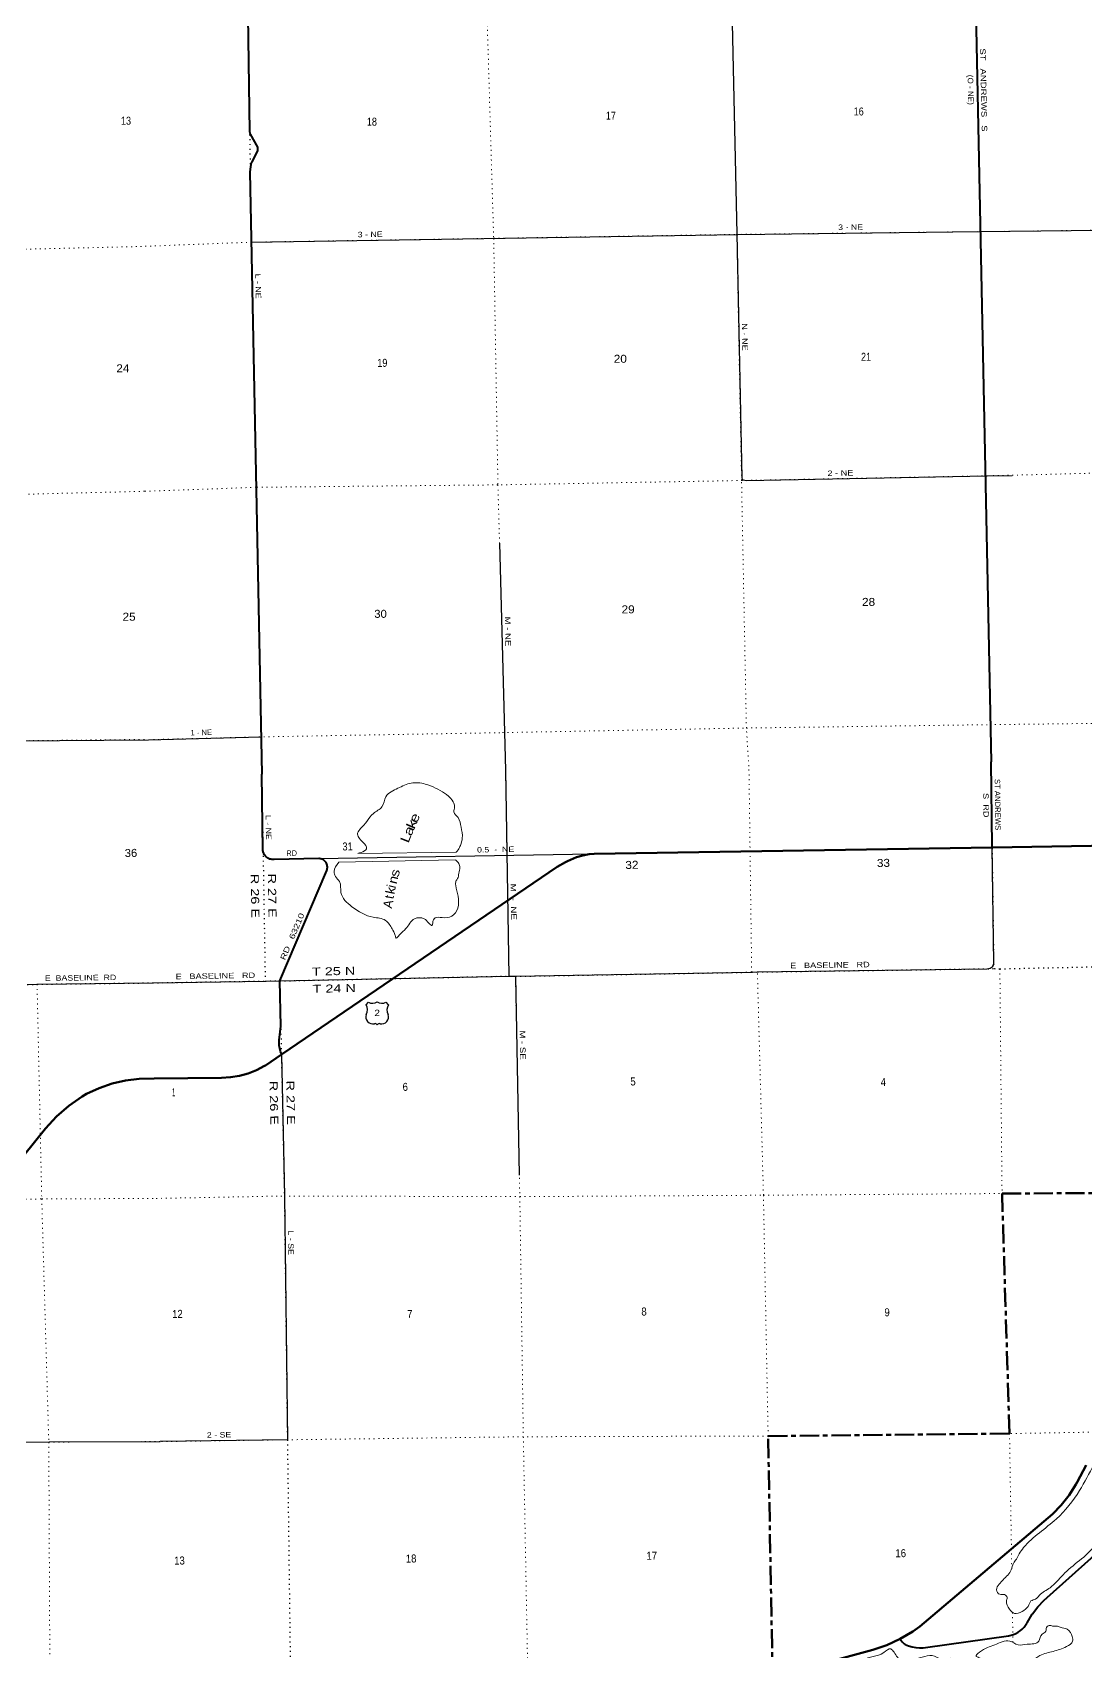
# Model space of a CAD drawing. Header units: feet. Extents: x 246606 to 497223, y 1368 to 189004.
# Drawn here: x 369617 to 392656, y 29791 to 65209 of the extents above; entities that cross this region are included whole.
import ezdxf
from ezdxf.enums import TextEntityAlignment as Align

# ---------------------------------------------------------------- set-up
doc = ezdxf.new("R2010")
doc.units = ezdxf.units.FT
doc.header["$LTSCALE"] = 70
doc.linetypes.add('DOTTED', pattern=[1.5, 0.3, -1.2])
doc.linetypes.add('LONG_DASH_SHORT_DASH', pattern=[9.9, 6, -1.2, 1.5, -1.2])
for name, color, linetype, lineweight in [('11', 7, 'LONG_DASH_SHORT_DASH', 60), ('16', 7, 'Continuous', 25), ('20', 7, 'Continuous', 70), ('23', 7, 'Continuous', 70), ('26', 7, 'Continuous', 40), ('29', 7, 'Continuous', 25), ('30', 7, 'Continuous', 25), ('39', 7, 'Continuous', 13), ('6', 7, 'DOTTED', 25), ('7', 7, 'DOTTED', 13)]:
    doc.layers.add(name, color=color, linetype=linetype, lineweight=lineweight)
doc.layers.add('27', color=7, linetype='Continuous')
doc.layers.add('41', color=7, linetype='Continuous')

msp = doc.modelspace()

# ---------------------------------------------------------------- linework, layer by layer
at = {"layer": '11'}
msp.add_lwpolyline([(372675.03, 18547.68), (375324.19, 18592.7), (375314.81, 23908.32), (380525.57, 24003.74), (380455.83, 29211.24), (385810.17, 29172.33), (385711.82, 34506.35), (390991.85, 34560.79), (390828.64, 39810.81), (396177.63, 39840.39), (396075.89, 44835.26), (401304.18, 44848.48), (401414.95, 44848.66), (403267.21, 44852.77)], dxfattribs=at)
at = {"layer": '16'}
for p, q in [((376916.85, 43938.07), (376968.16, 43996.83)), ((377159.92, 44002.8), (377159.64, 44002.6)), ((377352.01, 43996.92), (377403.4, 43938.07))]:
    msp.add_line(p, q, dxfattribs=at)
for centre, radius, start, end in [((376723.87, 43827.44), 222.05, 332.97043, 29.75871), ((377059.24, 44154.49), 182.07, 239.97227, 303.45418), ((377261.02, 44153.99), 181.52, 236.33975, 300.08743), ((377261.01, 44154.49), 182.07, 236.54582, 236.59441), ((377596.37, 43827.44), 222.05, 150.24129, 207.02957), ((377063.06, 43672.54), 151.42, 159.09177, 283.81923), ((377257.18, 43672.54), 151.42, 256.18077, 20.90823)]:
    msp.add_arc(centre, radius, start, end, dxfattribs=at)
for centre, major_axis, start_param, end_param in [((377118.4, 43473.72), (-19.56, 51.67), 4.95877769, 6.28318531), ((377201.85, 43473.72), (19.56, 51.67), 0, 1.32637542)]:
    msp.add_ellipse(centre, major_axis=major_axis, ratio=0.929097, start_param=start_param, end_param=end_param, dxfattribs=at)
at = {"layer": '20'}
for points in [[(390615.49, 47380.74), (393650.52, 47428.8), (394311.59, 47487.74), (394488.32, 47515.42), (401355.66, 48882.25), (401641.8, 48931.19), (401839.83, 48964.45), (402040.24, 48976.82), (402240.86, 48968.17), (402439.47, 48938.61), (402633.9, 48888.44), (402822.02, 48818.22), (402833.89, 48813.02), (403199.62, 48632.2)], [(375067.16, 42851.08), (381097.04, 46956.51), (381279.99, 47061.24), (381322.57, 47082.11), (381521.52, 47166.62), (381656.79, 47206.87), (381795.52, 47232.76), (381906.38, 47242.86), (390615.49, 47380.74)], [(372282.52, 42324.7), (373754.26, 42344.41), (373951.61, 42355.56), (374146.72, 42387.27), (374337.44, 42439.2), (374521.69, 42510.78), (374697.45, 42601.23), (374718.25, 42613.53), (375067.16, 42851.08)], [(364432.19, 39582.84), (367818.97, 39650.26), (368013.99, 39669.74), (368205.91, 39709.49), (368392.62, 39769.09), (368572.08, 39847.87), (368742.33, 39944.99), (368901.48, 40059.36), (369047.81, 40189.75), (369179.43, 40334.37), (369905.91, 41234.63), (370147.7, 41494.52), (370415.33, 41727.71), (370705.87, 41931.64), (370803.1, 41990.31), (371076.53, 42117.47), (371361.75, 42215.35), (371655.64, 42282.88), (371954.98, 42319.32), (372282.52, 42324.7)]]:
    msp.add_lwpolyline(points, dxfattribs=at)
at = {"layer": '23'}
for points in [[(388603.38, 30069.58), (388879.24, 30233.2), (389031.13, 30341.13), (391929.62, 32796.79), (392123.82, 32995.37), (392296.19, 33213.16), (392444.86, 33447.78), (392472.09, 33497.41), (392666.82, 33867.79)], [(385411.58, 28657.23), (385444.55, 28676.48), (385512.75, 28720.61), (385575.97, 28771.62), (385594, 28788.32), (385980.03, 29137.37), (386094.05, 29234.84), (386177.24, 29293.31), (386266.09, 29342.76), (386359.62, 29382.65), (386446.35, 29409.86), (387999.13, 29828.89), (388306.1, 29932.64), (388600.55, 30067.9), (388603.38, 30069.58)]]:
    msp.add_lwpolyline(points, dxfattribs=at)
at = {"layer": '26'}
msp.add_line((390027.99, 76646.97), (390589.16, 49251.66), dxfattribs=at)
for points in [[(374246.56, 71120.42), (374369.27, 63039.07), (374383.9, 62980.87), (374409.12, 62928.71), (374512.37, 62752.68), (374538.8, 62701.06), (374544.84, 62662.82), (374538.37, 62623.97), (374469.98, 62473.78), (374416.09, 62378.98), (374405.24, 62349.85), (374397.99, 62320.61), (374385.92, 62268.27), (374375.76, 62155.83), (374633.2, 48980.86)], [(390615.49, 47380.74), (390615.15, 47404.89), (390589.16, 49251.66)], [(375067.16, 42851.08), (375056.89, 42878.96), (375043.18, 42916.16), (375026.89, 42980.42), (375017.4, 43046.02), (375014.82, 43112.26), (375019.18, 43178.41), (375026.4, 43224.61), (375049.45, 43475.01), (375029.07, 44461.8), (376058.87, 46879.46), (376065.01, 46898.41), (376069.13, 46917.9), (376071.19, 46937.71), (376071.17, 46957.63), (376069.06, 46977.44), (376064.9, 46996.92), (376058.73, 47015.85), (376050.61, 47034.04), (376040.63, 47051.28), (376028.91, 47067.38), (376015.56, 47082.17), (376000.75, 47095.48), (375984.62, 47107.17), (375967.36, 47117.11), (375949.15, 47125.19), (375930.2, 47131.33), (375910.72, 47135.45), (375890.91, 47137.51), (375885.45, 47137.71), (374904.95, 47118.24), (374881.55, 47116.96), (374858.15, 47118.12), (374834.99, 47121.73), (374812.34, 47127.73), (374790.44, 47136.07), (374769.53, 47146.66), (374749.84, 47159.37), (374731.59, 47174.07), (374714.98, 47190.6), (374700.18, 47208.77), (374687.37, 47228.39), (374676.67, 47249.24), (374668.22, 47271.1), (374662.09, 47293.72), (374658.52, 47315.45), (374633.2, 48980.86)], [(388603.38, 30069.58), (388609.49, 30057.05), (388624.67, 30030.88), (388642.49, 30006.45), (388662.77, 29984.02), (388685.28, 29963.82), (388709.78, 29946.09), (388783.89, 29915.31), (388860.82, 29892.45), (388939.72, 29877.75), (389019.71, 29871.38), (389099.94, 29873.4), (389152.75, 29879.35), (390966.04, 30134.13), (391077.95, 30168.1), (391130.1, 30189.1), (391179.78, 30215.43), (391226.43, 30246.81), (391269.54, 30282.89), (391308.65, 30323.29), (391343.32, 30367.55), (391373.17, 30415.19), (391376.74, 30421.71), (391490.6, 30612.58), (391493.72, 30616.76), (391609.55, 30768.21), (391740.57, 30906.73), (391817.29, 30975.73), (393600.69, 32573.49)]]:
    msp.add_lwpolyline(points, dxfattribs=at)
at = {"layer": '29'}
for p, q in [((379836.29, 54035.89), (379965.89, 49070.11)), ((372160.15, 49737.83), (374617.22, 49798.69)), ((379965.89, 49070.11), (380040.24, 44567.38)), ((375878.47, 47137.84), (381862.5, 47244.12)), ((390650.3, 44859.55), (390615.5, 47379.89)), ((380183.34, 44562.15), (380268.86, 40212.44))]:
    msp.add_line(p, q, dxfattribs=at)
for points in [[(384386.19, 95037.22), (384414.34, 92534.17), (384454.54, 88828.02), (384448.5, 88762.71), (384410.31, 88603.55), (384406.95, 88541.78), (384445.64, 88320.64), (384465.04, 88062.73), (384507.95, 87155.45), (384743.98, 76655.44), (384771.07, 71388.26), (384911.42, 66077.2), (385026.86, 60805.94), (385133.79, 55461.84), (385143.15, 55438.7), (385168.58, 55420.18), (385204.37, 55413.48), (385237.98, 55409.88), (390503.04, 55509.85), (391051.37, 55519.14)], [(374405.78, 60619.6), (385047.29, 60788.24), (390344.02, 60850.77), (395680.86, 60914.19), (400986.36, 60940.59), (401029.04, 60911.76), (401047.15, 60814.8), (401087.76, 58278.7)], [(369235.2, 49709.24), (372160.15, 49737.83)], [(372247.94, 44419.47), (374710.88, 44459.51), (375029.07, 44461.8), (380040.24, 44567.38), (380183.34, 44562.15), (385351.91, 44652.7), (385476.7, 44657.19), (390497.11, 44727.93)], [(390497.11, 44727.93), (390565.93, 44740.6), (390593.14, 44753.17), (390617.21, 44772.01), (390641.29, 44805.52), (390650.3, 44859.55)], [(369500.05, 44380.14), (369719.67, 44389.63), (372247.94, 44419.47)], [(375064.28, 42849.2), (375129.44, 39757.24), (375195.54, 34424.59), (372413.58, 34385.5)], [(348305.15, 33927.01), (353691.8, 34058.48), (359069.75, 34166.89), (364538.91, 34318.08), (369987.89, 34376.22), (372413.58, 34385.52)]]:
    msp.add_lwpolyline(points, dxfattribs=at)
at = {"layer": '39'}
for p, q in [((376319.87, 47058), (378868.8, 47108.62)), ((378890.7, 47280.1), (376736.2, 47247.4))]:
    msp.add_line(p, q, dxfattribs=at)
for points in [[(376736.2, 47247.4), (376808.22, 47273.04), (376929.56, 47352.11), (376844.15, 47499.7), (376731.63, 47695.17), (376798.19, 47795.34), (376932.24, 47947.29), (377075.84, 48125.65), (377262.43, 48268.56), (377350.83, 48490.21), (377613.15, 48674.97), (377901.02, 48787.61), (378211.58, 48767.55), (378438.86, 48679.26), (378796.39, 48416.03), (378853.58, 48269.9), (378839.56, 48160.68), (378928.61, 48033.34), (378995.01, 47826.87), (379021.81, 47585.31), (378980.57, 47425.12), (378934.03, 47331.4), (378890.7, 47280.1)], [(378868.8, 47108.62), (378915.88, 47069.21), (378946.86, 47029.48), (378968.62, 46945.18), (378944.92, 46815.6), (378916.97, 46698.03), (378883.71, 46646.94), (378879.49, 46552.04), (378930.4, 46312.98), (378921.3, 46052.56), (378791.71, 45878.51), (378578.83, 45846.03), (378427.91, 45839), (378373.54, 45733.02), (378360.53, 45676.27), (378293.16, 45723.35), (378186.53, 45822.1), (377979.08, 45822.02), (377789.9, 45604.42), (377641.6, 45460.26), (377578.34, 45398.48), (377551, 45458.46), (377485.84, 45600.4), (377341.3, 45785.14), (377072.09, 45854.44), (376606.42, 46085.26), (376366.79, 46397.23), (376336.09, 46632.65), (376247.27, 46747.9), (376217.07, 46852.2), (376319.87, 47058)], [(395459.14, 34564.78), (395484, 34633.86), (395533.52, 34677.21), (395537.78, 34770.1), (395538.01, 34862.9), (395490.81, 34908.36), (395280.84, 34829.55), (394802.24, 34579.98), (394765.14, 34413.81), (394651.77, 34338.94), (394534.61, 34356.78), (394266.02, 34184.01), (394099.56, 33936.6), (393963.24, 33798.72), (393863.88, 33728.16), (393830.78, 33669), (393840.38, 33588.49), (393934.66, 33608.52), (394129.96, 33717.31), (394225.21, 33686.92), (394200.89, 33589.6), (393969.47, 33369.15), (393525.09, 32910.44), (393032.54, 32337.81), (392925.29, 32259.02), (392855.17, 32134.57), (392521.53, 31782.97), (392162.96, 31471.22), (391880.35, 31189.23), (391643.89, 31021.12), (391562.85, 30940.84), (391460.94, 30898.46), (391398.76, 30780.22), (391265.92, 30670.66), (391097.61, 30624.95), (390993.03, 30721.73), (390923.29, 30891.82), (390937.78, 30976.84), (390882.22, 31038.27), (390779.38, 31044.3), (390709.03, 31141.76), (390765.05, 31265.93), (390849.77, 31364.45), (391030.94, 31579.87), (391078.56, 31722.03), (391141.29, 31812.04), (391205.52, 31928.31), (391299.57, 32065.34), (392016.64, 32692.87), (392522.35, 33314.18), (392833.69, 33883.21), (392882.13, 33983.03), (392959.26, 34162.09), (393284.35, 34644.65), (393379.44, 34727.23), (393478.56, 34914.8), (393703.09, 35179.5), (393798.77, 35231.84), (393992.75, 35514.09), (394158, 35824.01), (394413.86, 35925.93), (394712.03, 35921.76), (394828.03, 35859.51), (394931.91, 35799.03), (394975.7, 35721.23), (394887.35, 35602.46), (394715.51, 35425.55), (394568.38, 35325.8), (394455.28, 35236.8), (394431.78, 35202.04), (394563.07, 35182.46), (394656.93, 35224.67), (394754, 35309.31), (394844.06, 35339.34), (394883.62, 35343.14)], [(382031.71, 19409.81), (382008.13, 19483.99), (381925.81, 19470.25), (381706.74, 19550.63), (381596.66, 19619.05), (381574.63, 19717.46), (381431.03, 19853.81), (381282.04, 19955.75), (381185.78, 20143.48), (381235.81, 20475.32), (381314.53, 20676.61), (381446.67, 20717.56), (381444.7, 20820.41), (381436.07, 20955.4), (381484.5, 21055.21), (381639.73, 21153.11), (381771.57, 21315.11), (381899.65, 21567.81), (382012.59, 21769.77), (382033.66, 22036.48), (382055.11, 22283.03), (382193.65, 22515.76), (382400.68, 22852.74), (382887.96, 23804.54), (383179.55, 24667.72), (383364.17, 25228.18), (383504.33, 25481.12), (383665.87, 25565.03), (383757.59, 25718.15), (383775.48, 25940.42), (383788.07, 26229.15), (383872.16, 26464.84), (384011.98, 26631.02), (384151.95, 26789.14), (384236.78, 26986.51), (384324.4, 27248.5), (384535.19, 27599.67), (384801.34, 27899.5), (385078.96, 28126.92), (385388.98, 28449.81), (385595.66, 28595.13), (385853.72, 28687), (385998.49, 28909.77), (386261.32, 29173.22), (386649.09, 29328.19), (387285.2, 29451.78), (387632.08, 29533.31), (387690.47, 29534.47), (387789.9, 29601), (388239.85, 29769.31), (388393.37, 29851.04), (388467.28, 29777.86), (388619.91, 29591.26), (388967.57, 29632.46), (389397.81, 29673.28), (389501.61, 29616.84), (389704.5, 29645.08), (389979.36, 29596.07), (390109.77, 29622.87), (390204.01, 29540.01), (390314.13, 29574.48), (390347, 29645.74), (390265.69, 29684.47), (390332.4, 29776.58), (390669.68, 29938.61), (390996.39, 30021.76), (391179.22, 29940.66), (391378.43, 29950.67), (391630.87, 30020.24), (391702.47, 30172.97), (391787.8, 30239.22), (391802.36, 30320.2), (391880.07, 30364.11), (391950.93, 30345.35), (392017.29, 30350.7), (392100.38, 30324.11), (392256.34, 30278.79), (392364.13, 30119.54), (392372.14, 30016.81), (392235.39, 29901.12), (391949.37, 29796.59), (391657.05, 29706.05), (391500.66, 29563.75), (391445.49, 29395.21), (391496.98, 29125.9), (391648.02, 29021.98), (391693.48, 28857.46), (391705.21, 28456.23), (391799.87, 28141.38), (391816.36, 28016.63), (391683.02, 27933.29), (391479.7, 27822.33), (391308.45, 27824.98), (391246.23, 27918.56), (391213.98, 28129.74), (391197.14, 28377.55), (391060.19, 28586.65)]]:
    msp.add_spline(points, degree=3, dxfattribs=at)
at = {"layer": '6'}
msp.add_line((374633.2, 48980.86), (374710.88, 44459.51), dxfattribs=at)
for points in [[(373864.61, 94859.92), (373900.41, 92418.84), (373979.64, 87122.24), (374055.26, 81794.4), (374133.29, 76501.39), (374243.7, 71197.37), (374325.34, 65916.61), (374405.78, 60619.6), (374510.19, 55258.56), (374615.82, 49798.63), (374633.2, 48980.86)], [(372247.94, 44419.47), (374710.88, 44459.51), (375029.07, 44461.8), (380040.24, 44567.38), (380183.34, 44562.15), (385351.91, 44652.7), (385476.7, 44657.19), (390653.66, 44729.75), (390780.62, 44726.22), (395966.92, 44837.29), (396075.89, 44835.26)], [(341230.3, 43892.84), (342652.4, 43899.39), (342896.1, 43896.67), (347973.61, 43998.19), (348150.84, 43996.58), (353329.1, 44093.44), (353568.76, 44092.68), (358708.48, 44211.16), (358932.02, 44210.19), (364022.05, 44277.63), (364269.57, 44291.08), (369401.68, 44375.21), (369719.67, 44389.63), (372247.94, 44419.47)], [(375029.07, 44461.8), (375129.44, 39757.24), (375195.54, 34424.59), (375263.19, 29116.18), (375314.81, 23908.32)]]:
    msp.add_lwpolyline(points, dxfattribs=at)
at = {"layer": '7'}
for p, q in [((390589.16, 49251.66), (390653.66, 44729.75)), ((379965.89, 49070.11), (380040.24, 44567.38)), ((385351.91, 44652.7), (385291.21, 49160.5)), ((390780.62, 44726.22), (390828.64, 39810.81)), ((393248.53, 34600.03), (390991.85, 34560.79)), ((390991.85, 34560.79), (391040.85, 31595.24)), ((391056.5, 30648.58), (391067.26, 29997.41))]:
    msp.add_line(p, q, dxfattribs=at)
for points in [[(379091.63, 94947.39), (379108.85, 92492.09), (379205.75, 87159.99), (379254.09, 81856.85), (379350.3, 76588.7), (379453.36, 71256.44), (379550.59, 65995.88), (379707.84, 60702.87), (379801.08, 55311.29), (379949.12, 49894.69), (379965.89, 49070.11)], [(385291.21, 49160.5), (385236, 49992.99), (385129.94, 55408.68), (385026.32, 60806.3), (384912.92, 66069.63), (384775.51, 71361.27), (384745.82, 76599.89), (384628.17, 81920.5), (384503.34, 87212.3), (384409.7, 92559.35), (384386.19, 95037.22)], [(389935.85, 80429.84), (390027.99, 76646.97), (390134.73, 71436.34), (390242.76, 66162.32), (390358.32, 60868.41), (390589.16, 49251.66), (390572.19, 50103.55), (390587.09, 49231.38)], [(371982.06, 60526.01), (374405.78, 60619.6), (379710.24, 60704.07), (385012.19, 60790.17), (390344.02, 60850.77), (395710.99, 60914.34), (401026.45, 60945.47), (402981.01, 60856.46)], [(340987.46, 59941.06), (342344.17, 59954.48), (347638.49, 60035.53), (352999.46, 60228.77), (358311.83, 60312.13), (363674.85, 60365.97), (369047.38, 60456.33), (371982.06, 60526.01)], [(403075.74, 55559.39), (401119.3, 55636.46), (395795.25, 55639.25), (390503.04, 55509.85), (385144.35, 55407.48), (379801.08, 55311.29), (374510.19, 55258.56), (372070.45, 55171.01)], [(372070.45, 55171.01), (369172.23, 55099.51), (363840.02, 54999.68), (358437.75, 54882.58), (353077, 54810.59), (347782.56, 54737.61), (342445.95, 54663.98), (341067.9, 54624.67)], [(372160.15, 49737.83), (374571.74, 49798.11), (379903.86, 49892.52), (385236, 49992.99), (390568.81, 50066.41), (395881.67, 50131.27), (401203.92, 50197.54), (403171.18, 50222.56)], [(341150.3, 49179.81), (342553.46, 49256.37), (347904.05, 49336.29), (353220.19, 49435.87), (358559.32, 49475.19), (363903.61, 49611.92), (369211.13, 49713.06), (372135.65, 49744.8)], [(385711.82, 34506.35), (385608.7, 39773.71), (385476.7, 44657.19)], [(369719.67, 44389.63), (369821.73, 39692.65), (369976, 34373.83), (370001.26, 29065.33), (370034.08, 23795.22), (369976.45, 18511.79)], [(380183.34, 44562.15), (380279.88, 39742.52), (380356.51, 34490.78), (380455.83, 29211.24)], [(341303.53, 39053.1), (342987.61, 39078.66), (348232.37, 39172.39), (353608.1, 39259.85), (358993.28, 39395.79), (364432.19, 39582.84), (369821.73, 39692.65), (372325.79, 39703.66)], [(372325.79, 39703.66), (375129.44, 39757.24), (380279.88, 39742.52), (385608.7, 39773.71), (390828.64, 39810.81)], [(372413.58, 34385.52), (369976, 34373.83), (364509.2, 34321.39), (359057.86, 34162.38), (353676.27, 34060.74), (348305.15, 33927.01), (343062.95, 33791), (341383.98, 33736.52)], [(385711.82, 34506.35), (380356.51, 34490.78), (375195.54, 34424.59), (372413.58, 34385.52)]]:
    msp.add_lwpolyline(points, dxfattribs=at)

# ---------------------------------------------------------------- texts
at = {"layer": '16', "width": 1.2}
msp.add_text(' 2 ', height=140, dxfattribs=at).set_placement((377158.78, 43691.03), align=Align.CENTER)
at = {"layer": '27'}
for s, rotation, width, p in [('ST   ANDREWS   S', 271.209, 1.3, (390346.82, 64857.98)), ('(O - NE)', 271.209, 1.1, (390076.03, 64279.66)), ('L - NE', 271.032, 1.2, (374493.05, 59930.75)), ('S  RD', 270.806, 1.25, (390414.27, 48569.77)), ('ST ANDREWS', 270.806, 1.05, (390665.64, 48878.82)), ('L - NE', 270.984, 1.2, (374718.48, 48092.09)), ('RD', 1.138, 0.8, (375174.58, 47193.61)), ('RD   63210', 66.928, 1.35, (375142.23, 44906.08))]:
    msp.add_text(s, height=120, rotation=rotation, dxfattribs=dict(at, width=width)).set_placement(p)
at = {"layer": '30'}
for s, rotation, width, p in [('3 - NE', 0.676, 1.2, (387515.88, 60888.76)), ('3 - NE', 0.908, 1.2, (377006.86, 60730.82)), ('N - NE', 271.146, 1.25, (385142.13, 58543.97)), ('2 - NE', 1.244, 1.25, (387293.42, 55510.19)), ('M - NE', 271.067, 1.3, (379960.15, 52104.54))]:
    msp.add_text(s, height=120, rotation=rotation, dxfattribs=dict(at, width=width)).set_placement(p, align=Align.CENTER)
msp.add_text('1 - NE', height=120, rotation=1.467, dxfattribs=at).set_placement((373312.74, 49836.09), align=Align.CENTER)
for s, rotation, width, p in [('0.5  -  NE', 1.018, 1.2, (379345.07, 47268.54)), ('M  -  NE', 270.946, 1.35, (380077.01, 46588.13)), ('E   BASELINE   RD', 0.931, 1.25, (372752.55, 44498.13)), ('E   BASELINE   RD', 0.807, 1.25, (386195.41, 44737.32)), ('E  BASELINE  RD', 0.676, 1.2, (369890.71, 44461.65)), ('M - SE', 271.126, 1.3, (380276.66, 43376.98)), ('L - SE', 270.71, 1.2, (375208.8, 39002.2)), ('2 - SE', 0.805, 1.2, (373433.92, 34469.84))]:
    msp.add_text(s, height=120, rotation=rotation, dxfattribs=dict(at, width=width)).set_placement(p)
at = {"layer": '41'}
for s, rotation, width, p in [('a', 67.004, 1.35, (377904.33, 47616.31)), ('k', 67.004, 1.45, (377970.34, 47766.53)), ('e', 65.95, 1.3, (378026.43, 47901.81)), ('L', 68.708, 1.3, (377841.58, 47464.12)), ('s', 76.016, 1.25, (377622.52, 46716.75)), ('k', 78.264, 1.15, (377533.63, 46343.57)), ('n', 76.016, 1.15, (377582.42, 46568.26))]:
    msp.add_text(s, height=200, rotation=rotation, dxfattribs=dict(at, width=width)).set_placement(p)
for s, rotation, p in [('i', 76.016, (377559.9, 46477.83)), ('A', 79.005, (377479.34, 46036.57)), ('t', 79.005, (377512.14, 46242.76))]:
    msp.add_text(s, height=200, rotation=rotation, dxfattribs=at).set_placement(p)
at = {"layer": '6', "width": 1.35}
for s, rotation, p in [('R 26 E', 270.984, (374392.59, 46801.63)), ('R 27 E', 270.984, (374767.92, 46807.98)), ('T 25 N', 1.207, (375734.27, 44576.9)), ('T 24 N', 1.207, (375747.81, 44199.92)), ('R 26 E', 271.222, (374803.9, 42274.78)), ('R 27 E', 271.222, (375169.98, 42279.66))]:
    msp.add_text(s, height=175, rotation=rotation, dxfattribs=at).set_placement(p)
at = {"layer": '7'}
for s, width, p in [('17', 0.85, (382160.99, 63299.81)), ('16', 0.85, (387582.02, 63391.42)), ('13', 0.85, (371554.57, 63189.21)), ('18', 0.85, (376933.02, 63168.22)), ('20', 1.1, (382335.05, 57982.2)), ('21', 0.85, (387742.68, 58025.21)), ('24', 1.1, (371454, 57773.56)), ('19', 0.85, (377161.17, 57892.98)), ('28', 1.1, (387765.95, 52663.91)), ('25', 1.1, (371589.38, 52340.22)), ('30', 1.05, (377096.68, 52403.28)), ('29', 1.1, (382505.79, 52500.82))]:
    msp.add_text(s, height=175, dxfattribs=dict(at, width=width)).set_placement(p)
for s, rotation, width, p in [('31', 1.138, 0.85, (376402.35, 47314.04)), ('36', 0.782, 1.05, (371638.2, 47171.2)), ('33', 1.138, 1.1, (388092.7, 46952.08)), ('32', 1.138, 1.1, (382590.25, 46909.83)), ('6', 1.138, 0.9, (377716.67, 42055.18)), ('5', 1.138, 0.9, (382699.21, 42173.79)), ('4', 1.138, 0.9, (388175.99, 42162.22)), ('1', 1.138, 0.45, (372672.63, 41937.65)), ('12', 1.138, 0.9, (372675.09, 37087.79)), ('7', 1.138, 0.9, (377816.57, 37087.54)), ('8', 1.138, 0.9, (382939.25, 37141.34)), ('9', 1.138, 0.9, (388257.29, 37124.19)), ('18', 1.138, 0.9, (377786.4, 31737.43)), ('17', 1.138, 0.9, (383050.19, 31798.27)), ('16', 1.138, 0.9, (388495.66, 31853.53)), ('13', 1.138, 0.9, (372719.68, 31693.17))]:
    msp.add_text(s, height=175, rotation=rotation, dxfattribs=dict(at, width=width)).set_placement(p)

doc.saveas('drawing.dxf')
